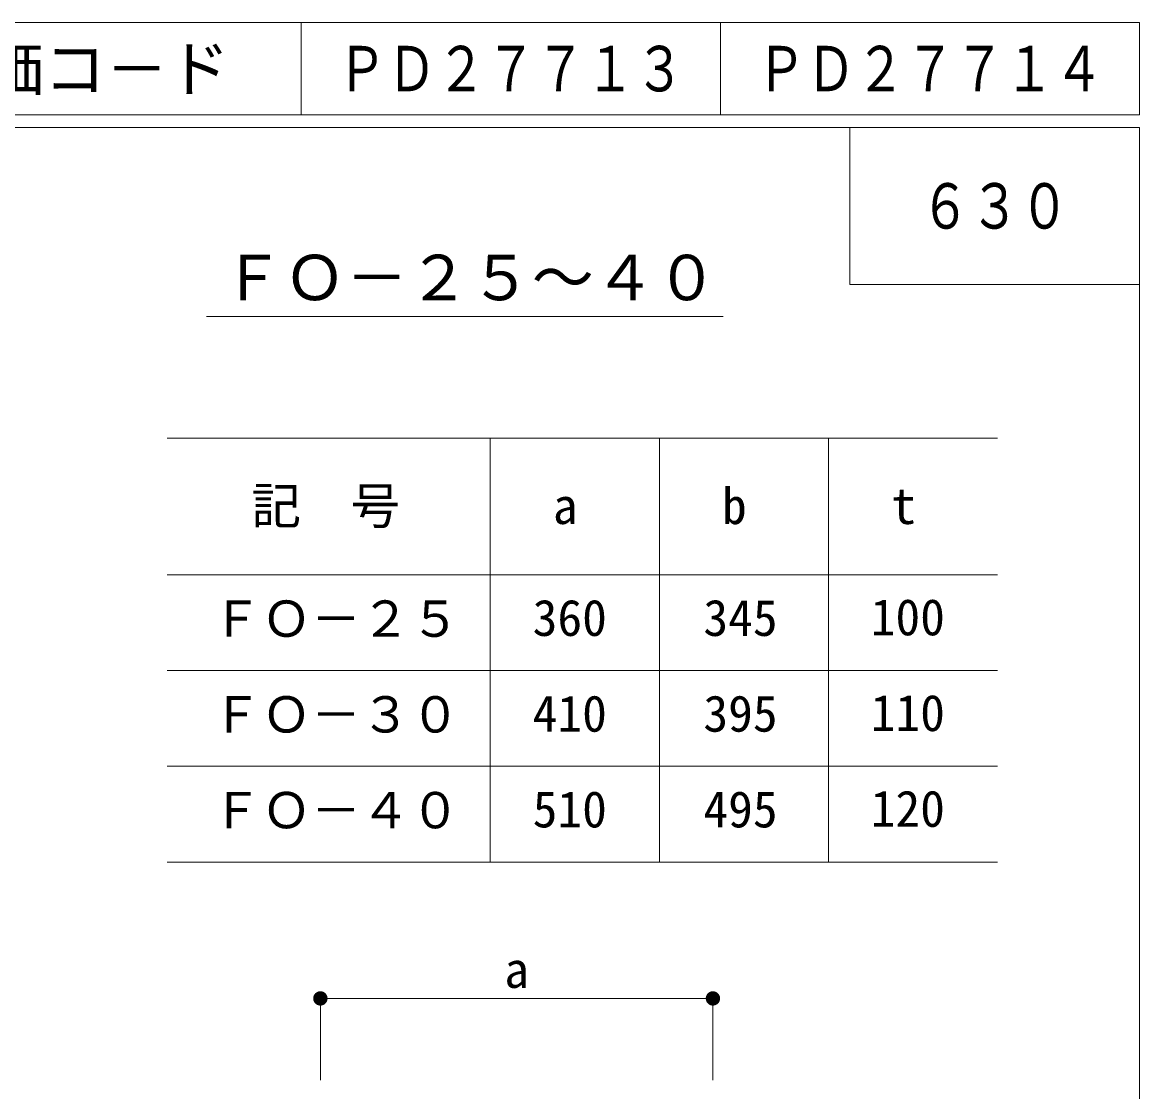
# Model space of a CAD drawing. Units: millimetres at full size, sheet at 1:10; details may follow other scales. Extents: x 130 to 2868, y 2298 to 4165.
# Drawn here: x 2285 to 2868, y 3606 to 4165 of the extents above; entities that cross this region are included whole.
import ezdxf
from ezdxf.enums import TextEntityAlignment as Align

# ---------------------------------------------------------------- set-up
doc = ezdxf.new("R2010")
doc.units = ezdxf.units.MM
doc.header["$LTSCALE"] = 10
doc.layers.add('_0-0_', color=7, linetype='Continuous', lineweight=13)
doc.layers.add('寸法', color=1, linetype='Continuous', lineweight=13)
doc.styles.add('ＭＳ ゴシック', font='')
doc.styles.get('ＭＳ ゴシック').set_extended_font_data('MS Gothic')

# ---------------------------------------------------------------- blocks, each defined once
blk = doc.blocks.new('filled_dot')
at = {"color": 0, "linetype": 'Continuous', "lineweight": -2, "const_width": 1.25}
blk.add_lwpolyline([(-0.625, 0, 1), (0.625, 0, 1)], format="xyb", close=True, dxfattribs=at)

msp = doc.modelspace()

# ---------------------------------------------------------------- linework, layer by layer
at = {"layer": '_0-0_'}
for p, q in [((2129.44, 4164.84), (2868.46, 4164.84)), ((2430.64, 4164.84), (2430.64, 4116.47)), ((2649.55, 4164.84), (2649.55, 4116.47)), ((2868.46, 4164.84), (2868.46, 4116.47)), ((2129.44, 4116.47), (2868.46, 4116.47)), ((2717.12, 4109.98), (2717.12, 4027.98)), ((2868.46, 4027.98), (2717.12, 4027.98))]:
    msp.add_line(p, q, dxfattribs=at)
at = {"layer": '_0-0_', "color": 6}
msp.add_lwpolyline([(2868.46, 4109.98), (130.34, 4109.98), (130.34, 2298.17), (2868.46, 2298.17)], close=True, dxfattribs=at)
at = {"layer": '寸法', "color": 3}
for p, q in [((2381.15, 4011.18), (2650.97, 4011.18)), ((2360.69, 3947.76), (2794.31, 3947.76)), ((2529.31, 3947.76), (2529.31, 3726.33)), ((2617.64, 3947.76), (2617.64, 3726.33)), ((2705.98, 3947.76), (2705.98, 3726.33)), ((2360.69, 3876.33), (2794.31, 3876.33)), ((2360.69, 3826.33), (2794.31, 3826.33)), ((2360.69, 3776.33), (2794.31, 3776.33)), ((2360.69, 3726.33), (2794.31, 3726.33))]:
    msp.add_line(p, q, dxfattribs=at)
at = {"layer": '寸法'}
for p, q in [((2440.63, 3655.11), (2645.63, 3655.11)), ((2440.63, 3612.36), (2440.63, 3655.11)), ((2645.63, 3612.36), (2645.63, 3655.11))]:
    msp.add_line(p, q, dxfattribs=at)

# ---------------------------------------------------------------- block references
at = {"layer": '寸法', "xscale": 3, "yscale": 3}
msp.add_blockref('filled_dot', (2440.63, 3655.11), dxfattribs=at)
at = {"layer": '寸法', "xscale": 3, "yscale": 3, "rotation": 180}
msp.add_blockref('filled_dot', (2645.63, 3655.11), dxfattribs=at)

# ---------------------------------------------------------------- texts
at = {"layer": '_0-0_', "style": 'ＭＳ ゴシック'}
msp.add_text('施工単価コ－ド', height=23.74, dxfattribs=at).set_placement((2280.04, 4140.66), align=Align.MIDDLE_CENTER)
at = {"layer": '_0-0_', "style": 'ＭＳ ゴシック', "width": 0.8}
for s, p in [('ＰＤ２７７１３', (2540.1, 4140.66)), ('ＰＤ２７７１４', (2759.01, 4140.66)), ('６３０', (2792.79, 4068.98))]:
    msp.add_text(s, height=23.74, dxfattribs=at).set_placement(p, align=Align.MIDDLE_CENTER)
at = {"layer": '寸法', "color": 3, "style": 'ＭＳ ゴシック'}
for s, height, p in [('ＦＯ－２５～４０', 23.74, (2389.12, 4012.6)), ('記\u3000号', 18.99, (2404.59, 3897.17)), ('b', 18.99, (2650.38, 3897.17)), ('t', 18.99, (2738.72, 3897.17)), ('a', 18.99, (2562.05, 3897.17)), ('ＦＯ－２５', 18.99, (2384.05, 3838.25)), ('360', 18.99, (2551.5, 3838.71)), ('345', 18.99, (2640.65, 3838.71)), ('100', 18.99, (2728.02, 3839.03)), ('ＦＯ－３０', 18.99, (2384.05, 3788.25)), ('410', 18.99, (2551.5, 3788.71)), ('395', 18.99, (2640.65, 3788.71)), ('110', 18.99, (2728.02, 3789.03)), ('ＦＯ－４０', 18.99, (2384.05, 3738.25)), ('120', 18.99, (2728.02, 3739.03)), ('510', 18.99, (2551.5, 3738.71)), ('495', 18.99, (2640.65, 3738.71))]:
    msp.add_text(s, height=height, dxfattribs=at).set_placement(p, align=Align.BOTTOM_LEFT)
at = {"layer": '寸法', "style": 'ＭＳ ゴシック'}
msp.add_text('a', height=18.99, dxfattribs=at).set_placement((2543.13, 3670.11), align=Align.MIDDLE_CENTER)

doc.saveas('drawing.dxf')
